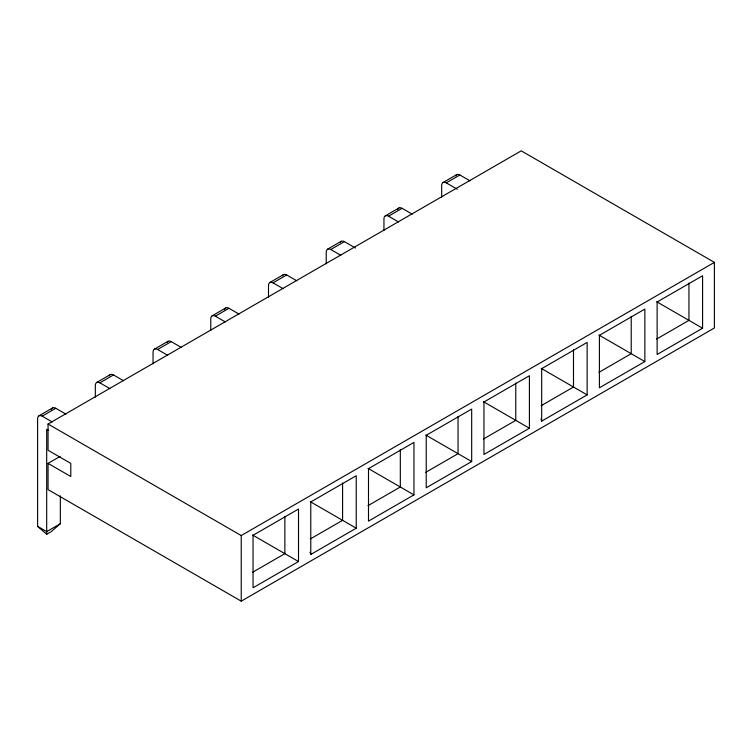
<?xml version="1.0" encoding="UTF-8"?>
<svg xmlns="http://www.w3.org/2000/svg" width="752" height="752" viewBox="0 0 752 752"><rect width="100%" height="100%" fill="white"/><g stroke="black" fill="none" stroke-linecap="round" stroke-linejoin="round"><path stroke-width="1.13" d="M60.329 495.831L60.329 523.749L51.239 531.617L46.69 534.24L37.6 526.372L37.6 418.779A6.43 3.713 60 0 1 42.15 416.147L55.78 408.28L65.847 414.089M38.935 415.828L52.565 407.96M96.66 382.505L110.29 374.628M154.386 349.172L168.016 341.305M212.111 315.849L225.741 307.972M269.836 282.517L283.466 274.649M327.562 249.194L341.192 241.317M385.287 215.871L398.917 207.994M443.013 182.539L456.652 174.661M95.325 397.141L95.325 385.447A6.43 3.713 60 0 1 99.875 382.824L113.505 374.947L123.572 380.756M153.051 363.818L153.051 352.124A6.43 3.713 60 0 1 157.6 349.492L171.23 341.624L181.298 347.433M210.776 330.485L210.776 318.792A6.43 3.713 60 0 1 215.326 316.169L228.956 308.292L239.023 314.11M268.502 297.162L268.502 285.469A6.43 3.713 60 0 1 273.051 282.837L286.681 274.969L296.749 280.778M326.227 263.83L326.227 252.136A6.43 3.713 60 0 1 330.777 249.514L344.407 241.636L355.48 248.028M383.952 230.507L383.952 218.813A6.43 3.713 60 0 1 388.502 216.181L402.132 208.313L412.199 214.123M441.678 197.174L441.678 185.481A6.43 3.713 60 0 1 446.227 182.858L459.857 174.981L469.925 180.8M48.053 463.382L70.782 476.505L70.782 463.382L48.053 450.269L48.053 424.025L521.221 150.842L714.4 262.373L714.4 327.975L241.232 601.158L48.053 489.627L48.053 463.382L60.132 456.417M60.329 523.749L46.69 531.617L37.6 526.372M48.053 424.025L241.232 535.556L714.4 262.373M252.54 572.319L284.867 553.66L284.867 516.342M310.266 538.996L342.592 520.337L342.592 483.01M367.991 505.664L400.318 487.005L400.318 449.687M425.717 472.341L458.043 453.682L458.043 416.354M483.442 439.008L515.769 420.349L515.769 383.031M541.177 405.685L573.494 387.026L573.494 349.699M598.902 372.353L631.219 353.694L631.219 316.376M656.628 339.03L688.945 320.371L688.945 283.043M298.506 561.537L253.048 587.773L253.048 535.292L298.506 509.048L298.506 561.537L252.54 535.001M310.773 554.45L356.232 528.205L356.232 475.725L310.773 501.96L310.773 554.45L310.021 552.259M413.957 494.882L368.499 521.117L368.499 468.637L413.957 442.392L413.957 494.882L367.991 468.346M471.683 461.549L426.224 487.794L426.224 435.305L471.683 409.069L471.683 461.549L425.717 435.013M529.408 428.226L483.95 454.462L483.95 401.982L529.408 375.737L529.408 428.226L483.442 401.69M541.675 421.139L587.133 394.894L587.133 342.414L541.675 368.649L541.675 421.139L540.923 418.949M644.859 361.571L599.4 387.806L599.4 335.326L644.859 309.081L644.859 361.571L598.902 335.035M702.584 328.239L657.126 354.483L657.126 301.994L702.584 275.758L702.584 328.239L656.628 301.702M446.227 182.858L457.301 189.25M388.502 216.181L398.56 222M541.177 368.358L587.133 394.894M330.777 249.514L340.835 255.323M273.051 282.837L283.109 288.655M215.326 316.169L225.384 321.978M157.6 349.492L167.658 355.311M310.266 501.669L356.232 528.205M99.875 382.824L109.933 388.634M42.15 416.147L52.208 421.966M48.72 430.445L46.69 429.27L46.69 534.24M241.232 535.556L241.232 601.158M109.303 375.765A6.43 3.713 60 0 1 113.505 374.947M224.566 309.655A6.43 3.713 60 0 1 228.956 308.292M167.038 342.442A6.43 3.713 60 0 1 167.292 341.972M167.63 341.596A6.43 3.713 60 0 1 171.23 341.624M455.665 175.799A6.43 3.713 60 0 1 459.857 174.981M397.742 209.667A6.43 3.713 60 0 1 402.132 208.313M340.214 242.454A6.43 3.713 60 0 1 344.407 241.636M282.489 275.787A6.43 3.713 60 0 1 286.681 274.969M51.39 409.633A6.43 3.713 60 0 1 51.578 409.097M51.841 408.627A6.43 3.713 60 0 1 55.78 408.28"/></g></svg>
